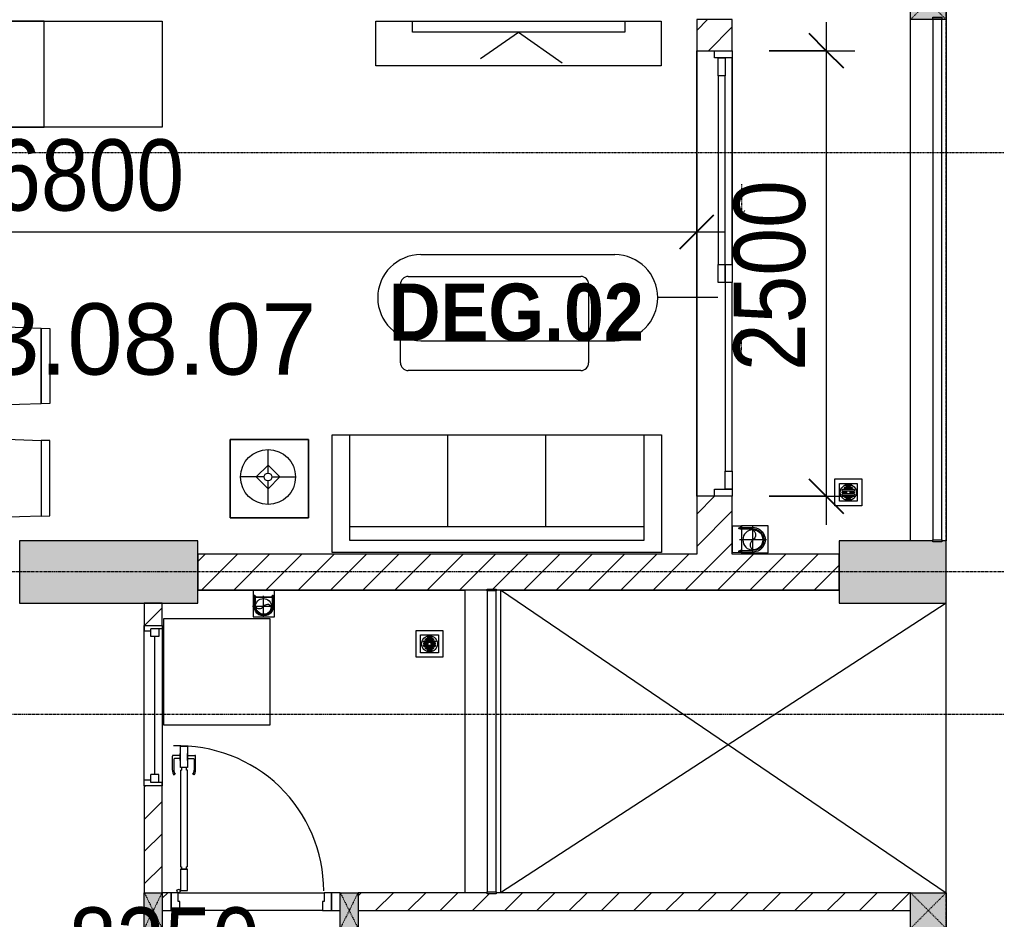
# Model space of a CAD drawing. Header units: millimetres. Extents: x 1591 to 239055, y -15958 to 83255.
# Drawn here: x 217932 to 223415, y 43387 to 48437 of the extents above; entities that cross this region are included whole.
import ezdxf

# ---------------------------------------------------------------- set-up
doc = ezdxf.new("R2010")
doc.units = ezdxf.units.MM
for name, pattern in [('Dash', [6, 3, -3]), ('Dash Dot 3_16_', [7.9375, 4.7625, -1.5875, 0, -1.5875]), ('Grid Line', [22.225, 12.7, -3.175, 3.175, -3.175]), ('IMPORT-CENTER _2_', [40.64, 25.4, -5.08, 5.08, -5.08])]:
    doc.linetypes.add(name, pattern=pattern)
for name, color, linetype, lineweight in [('0-1', 250, 'Continuous', 5), ('A-ANNO-DIMS', 211, 'Continuous', 9), ('A-ANNO-DIMS-160', 211, 'Continuous', 9), ('A-AREA-IDEN', 2, 'Continuous', 9), ('A-DETL-GENF-1', 9, 'Continuous', 9), ('A-DETL-THIN-1', 151, 'Continuous', 9), ('A-DOOR', 31, 'Continuous', 9), ('A-DOOR-1', 254, 'Continuous', 9), ('A-DOOR-2', 9, 'Continuous', 9), ('A-DOOR-FRAM', 31, 'Continuous', 9), ('A-DOOR-HDLN', 31, 'Dash', 9), ('A-DOOR-IDEN', 31, 'Continuous', 9), ('A-FLOR-1', 7, 'Continuous', 9), ('A-FLOR-2', 9, 'Continuous', 9), ('A-FLOR-HRAL', 11, 'Continuous', 9), ('A-FLOR-HRAL-1', 254, 'Continuous', 9), ('A-FLOR-HRAL-2', 9, 'Continuous', 9), ('A-GLAZ-1', 254, 'Continuous', 9), ('A-GLAZ-2', 9, 'Continuous', 9), ('A-WALL', 113, 'Continuous', 9), ('A-WALL-1', 253, 'Continuous', 18), ('A-WALL-2', 9, 'Continuous', 9), ('A-WALL-3', 113, 'Continuous', 18), ('A-WALL-PATT-1', 10, 'Continuous', 9), ('A-WALL-PATT-2', 111, 'Continuous', 9), ('G-ANNO-SYMB-1', 111, 'Dash Dot 3_16_', 18), ('G-IMPT', 8, 'Continuous', 9), ('G-IMPT-1', 254, 'Continuous', 9), ('G-IMPT-2', 8, 'IMPORT-CENTER _2_', 9), ('I-FURN', 30, 'Continuous', 9), ('I-FURN-1', 254, 'Continuous', 9), ('M-EQPM', 50, 'Continuous', 9), ('S-COLS', 52, 'Continuous', 9), ('S-COLS-1', 52, 'Continuous', 5), ('S-COLS-2', 250, 'Continuous', 18), ('S-COLS-3', 254, 'Continuous', 9), ('S-COLS-4', 253, 'Continuous', 18), ('S-COLS-5', 52, 'Continuous', 18), ('S-COLS-HDLN', 52, 'Dash', 9), ('S-COLS-HDLN-1', 9, 'Dash', 9), ('S-GRID-1', 1, 'Grid Line', 9)]:
    doc.layers.add(name, color=color, linetype=linetype, lineweight=lineweight)
doc.styles.add('Arial_13', font='arial_0.ttf', dxfattribs={"height": 400})
doc.styles.add('Arial_B_5', font='arialbd_0.ttf', dxfattribs={"width": 0.9, "height": 320})
doc.styles.add('UTM Avo', font='UTM Avo.ttf', dxfattribs={"width": 0.9, "height": 400})
doc.dimstyles.new('1_Dim_chi_tiet_2_5', dxfattribs={"dimscale": 304.8, "dimtxt": 399.720379, "dimasz": 0.629921, "dimexe": 0.524934, "dimexo": 0.0625, "dimgap": 0.052493, "dimtad": 1, "dimdec": 0, "dimrnd": 5, "dimzin": 0, "dimdsep": 46, "dimtxsty": 'UTM Avo', "dimblk1": 'OBLIQUE', "dimblk2": 'OBLIQUE', "dimsah": 1, "dimcen": 0.09, "dimdle": 0.524934, "dimazin": 0, "dimtfac": 1, "dimtdec": 4, "dimtix": 1, "dimtmove": 0, "dimatfit": 3, "dimfxl": 1.049869, "dimfxlon": 1, "dimtvp": 1, "dimtolj": 1, "dimtzin": 0, "dimarcsym": 2})
doc.dimstyles.new('1_Dim_chi_tiet_2_5_1', dxfattribs={"dimscale": 304.8, "dimtxt": 399.720379, "dimasz": 0.629921, "dimexe": 0.524934, "dimexo": 0.0625, "dimgap": 0.052493, "dimtad": 1, "dimdec": 0, "dimrnd": 5, "dimzin": 0, "dimdsep": 46, "dimtxsty": 'UTM Avo', "dimblk1": 'OBLIQUE', "dimblk2": 'OBLIQUE', "dimsah": 1, "dimcen": 0.09, "dimdle": 0.524934, "dimazin": 0, "dimtfac": 1, "dimtdec": 4, "dimtix": 1, "dimtmove": 0, "dimatfit": 3, "dimfxl": 1.049869, "dimfxlon": 1, "dimtvp": 1, "dimtolj": 1, "dimtzin": 0, "dimarcsym": 2})
pattern_1 = [(45, (0, 0), (-90.50967, 90.50967), [])]
pattern_2 = [(45, (95879.7, 0), (-90.50967, 90.50967), [])]

# ---------------------------------------------------------------- blocks, each defined once
blk = doc.blocks.new('NCV_TKTC_KET CAU_rvt-1-TKCS_MB TẦNG 6-8')
at = {"layer": 'S-COLS-1'}
for points in [[(123052.6, 45161.9), (123052.6, 45511.9), (122052.6, 45511.9), (122052.6, 45161.9), (122206.8, 45161.9)], [(127252.6, 45161.9), (127252.6, 45511.9), (127227.6, 45511.9), (127227.6, 45506.9), (127177.6, 45506.9), (127177.6, 45511.9), (126652.6, 45511.9), (126652.6, 45161.9), (127227.6, 45161.9)]]:
    blk.add_hatch(color=256, dxfattribs=at).paths.add_polyline_path(points)
at = {"layer": 'A-FLOR-1'}
for p, q in [((123052.6, 45235.3), (124552.6, 45235.3)), ((124752.6, 45235.3), (126652.6, 45235.3))]:
    blk.add_line(p, q, dxfattribs=at)
at = {"layer": 'S-COLS-2'}
for p, q in [((123052.6, 45511.9), (122052.6, 45511.9)), ((122052.6, 45511.9), (122052.6, 45161.9)), ((123052.6, 45161.9), (123052.6, 45511.9)), ((126652.6, 45511.9), (126652.6, 45161.9)), ((127177.6, 45511.9), (126652.6, 45511.9)), ((127252.6, 45511.9), (127227.6, 45511.9)), ((127252.6, 45161.9), (127252.6, 45511.9)), ((122052.6, 45161.9), (123052.6, 45161.9)), ((126652.6, 45161.9), (127252.6, 45161.9))]:
    blk.add_line(p, q, dxfattribs=at)
blk = doc.blocks.new('HE BEP A1 - HE BEP A 2-901225-TKCS_MB TẦNG 6-8')
at = {"layer": 'I-FURN'}
for p, q in [((0, 0), (662.4, 0)), ((0, -594.4), (0, 0)), ((662.4, 0), (662.4, -594.4)), ((662.4, 0), (662.4, -594.4)), ((3700, 0), (662.4, 0)), ((3700, -594.4), (3700, 0)), ((3700, -594.4), (3700, 0)), ((1706.9, -103.2), (862.4, -103.2)), ((3175.6, -81.2), (2394, -81.2)), ((844.9, -120.7), (844.9, -476.9)), ((877.9, -156.9), (1345.2, -156.9)), ((924.9, -128.9), (1298.3, -128.9)), ((1459, -129.9), (1644.4, -129.9)), ((1724.4, -476.9), (1724.4, -120.7)), ((2364, -483.2), (2364, -111.2)), ((2451.6, -118.3), (2484.1, -118.3)), ((2451.6, -122.3), (2451.6, -118.3)), ((2484.1, -122.3), (2451.6, -122.3)), ((2484.1, -118.3), (2484.1, -122.3)), ((3085.5, -118.3), (3085.5, -122.3)), ((3118, -118.3), (3085.5, -118.3)), ((3085.5, -122.3), (3118, -122.3)), ((3118, -122.3), (3118, -118.3)), ((3205.6, -483.2), (3205.6, -111.2)), ((871.5, -386.8), (871.5, -182.3)), ((871.5, -184.9), (1351.6, -184.9)), ((871.5, -212.9), (1351.6, -212.9)), ((1351.6, -182.3), (1351.6, -386.8)), ((1405.6, -369.9), (1405.6, -183.2)), ((1697.8, -183.2), (1697.8, -369.9)), ((2471.8, -183.9), (2467.4, -188.3)), ((2467.4, -188.3), (2496.5, -217.4)), ((2500.9, -213), (2471.8, -183.9)), ((2496.5, -217.4), (2500.9, -213)), ((2689.3, -186.7), (2660.2, -215.8)), ((2660.2, -215.8), (2664.6, -220.2)), ((2664.6, -220.2), (2693.7, -191.1)), ((2693.7, -191.1), (2689.3, -186.7)), ((2875.9, -191.1), (2880.3, -186.7)), ((2905, -220.2), (2875.9, -191.1)), ((2880.3, -186.7), (2909.4, -215.8)), ((2909.4, -215.8), (2905, -220.2)), ((3068.7, -213), (3097.9, -183.9)), ((3073.1, -217.4), (3068.7, -213)), ((3102.3, -188.3), (3073.1, -217.4)), ((3097.9, -183.9), (3102.3, -188.3)), ((871.5, -240.9), (1351.6, -240.9)), ((871.5, -268.9), (1351.6, -268.9)), ((871.5, -296.9), (1351.6, -296.9)), ((871.5, -324.9), (1351.6, -324.9)), ((1602.7, -313.4), (1523.8, -418.4)), ((1566.6, -443.1), (1618.1, -322.3)), ((1618.1, -322.3), (1602.7, -313.4)), ((871.5, -352.9), (1351.6, -352.9)), ((871.5, -380.9), (1351.6, -380.9)), ((2470.1, -405.9), (2499.2, -376.7)), ((2503.6, -381.1), (2474.5, -410.3)), ((2499.2, -376.7), (2503.6, -381.1)), ((2663, -383.9), (2667.3, -379.5)), ((2667.3, -379.5), (2696.5, -408.6)), ((2902.3, -379.5), (2873.2, -408.6)), ((2906.7, -383.9), (2902.3, -379.5)), ((3070.4, -376.7), (3066, -381.1)), ((3066, -381.1), (3095.1, -410.3)), ((3099.5, -405.9), (3070.4, -376.7)), ((876.4, -408.9), (1346.8, -408.9)), ((1644.4, -423.2), (1459, -423.2)), ((2474.5, -410.3), (2470.1, -405.9)), ((2692.1, -413), (2663, -383.9)), ((2696.5, -408.6), (2692.1, -413)), ((2873.2, -408.6), (2877.5, -413)), ((2877.5, -413), (2906.7, -383.9)), ((3095.1, -410.3), (3099.5, -405.9)), ((1298.3, -440.1), (924.9, -440.1)), ((1541.1, -452.3), (1528.6, -445.1)), ((862.4, -494.4), (1706.9, -494.4)), ((3175.6, -513.2), (2394, -513.2)), ((662.4, -594.4), (0, -594.4)), ((662.4, -594.4), (3700, -594.4))]:
    blk.add_line(p, q, dxfattribs=at)
for centre, radius in [((2581.9, -298.5), 142.6), ((2987.7, -298.5), 142.6), ((2581.9, -298.5), 131.3), ((2581.9, -298.5), 87.2), ((2987.7, -298.5), 131.3), ((2987.7, -298.5), 87.2), ((2581.9, -298.5), 43.6), ((2581.9, -298.5), 30.9), ((2987.7, -298.5), 43.6), ((2987.7, -298.5), 30.9), ((1552.8, -316.6), 22.2), ((1485.9, -449.9), 17.8), ((1592.6, -449.9), 17.8)]:
    blk.add_circle(centre, radius, dxfattribs=at)
for centre, radius, start, end in [((862.4, -120.7), 17.5, 90, 180), ((1706.9, -120.7), 17.5, 0, 90), ((2394, -111.2), 30, 90, 180), ((2476.6, -118.2), 24.7, 145.204, 163.9419), ((2467.8, -120.3), 11.6, 9.7177, 170.2823), ((2471.3, -114.5), 18.1, 120.7976, 145.204), ((2467.9, -108.8), 11.5, 90, 120.7976), ((2467.9, -108.8), 11.5, 59.2024, 90), ((2464.5, -114.5), 18.1, 34.796, 59.2024), ((2459.1, -118.2), 24.7, 16.0581, 34.796), ((3110.5, -118.2), 24.7, 145.204, 163.9419), ((3105.2, -114.5), 18.1, 120.7976, 145.204), ((3101.8, -120.3), 11.6, 9.7177, 170.2823), ((3101.8, -108.8), 11.5, 90, 120.7976), ((3101.8, -108.8), 11.5, 59.2024, 90), ((3098.4, -114.5), 18.1, 34.796, 59.2024), ((3093, -118.2), 24.7, 16.0581, 34.796), ((3175.6, -111.2), 30, 360, 90), ((924.9, -182.3), 53.3, 90, 180), ((1298.3, -182.3), 53.3, 0, 90), ((1459, -183.2), 53.3, 90, 180), ((1644.4, -183.2), 53.3, 0, 90), ((2485.1, -120.7), 33.5, 163.9419, 180), ((2485.1, -120.7), 33.5, 180, 196.0581), ((2476.6, -123.1), 24.7, 196.0581, 214.796), ((2467.8, -120.3), 11.6, 189.9102, 350.0898), ((2471.3, -126.9), 18.1, 214.796, 239.2024), ((2467.9, -132.6), 11.5, 239.2024, 270), ((2467.9, -132.6), 11.5, 270, 300.7976), ((2464.5, -126.9), 18.1, 300.7976, 325.204), ((2459.1, -123.1), 24.7, 325.204, 343.9419), ((2450.6, -120.7), 33.5, 0, 16.0581), ((2450.6, -120.7), 33.5, 343.9419, 0), ((3119, -120.7), 33.5, 163.9419, 180), ((3119, -120.7), 33.5, 180, 196.0581), ((3110.5, -123.1), 24.7, 196.0581, 214.796), ((3105.2, -126.9), 18.1, 214.796, 239.2024), ((3101.8, -120.3), 11.6, 189.9102, 350.0898), ((3101.8, -132.6), 11.5, 239.2024, 270), ((3101.8, -132.6), 11.5, 270, 300.7976), ((3098.4, -126.9), 18.1, 300.7976, 325.204), ((3093, -123.1), 24.7, 325.204, 343.9419), ((3084.5, -120.7), 33.5, 0, 16.0581), ((3084.5, -120.7), 33.5, 343.9419, 0), ((1459, -369.9), 53.3, 180, 270), ((1644.4, -369.9), 53.3, 270, 0), ((924.9, -386.8), 53.3, 180, 270), ((1298.3, -386.8), 53.3, 270, 0), ((1537.5, -429.7), 17.8, 140.5382, 240.0479), ((862.4, -476.9), 17.5, 180, 270), ((1549.9, -436.9), 17.8, 240.0479, 339.4621), ((1706.9, -476.9), 17.5, 270, 0), ((2394, -483.2), 30, 180, 270), ((3175.6, -483.2), 30, 270, 0)]:
    blk.add_arc(centre, radius, start, end, dxfattribs=at)
at = {"layer": 'I-FURN-1'}
for p, q in [((0, 0), (3700, 0)), ((0, -594.4), (0, 0)), ((3700, 0), (3700, -594.4)), ((3700, -594.4), (0, -594.4))]:
    blk.add_line(p, q, dxfattribs=at)
blk = doc.blocks.new('LOBBY_SOFA_1 - LOBBY_SOFA_1-901228-TKCS_MB TẦNG 6-8')
at = {"layer": 'I-FURN'}
for p, q in [((-2128.3, 1548.5), (-1160.3, 1548.5)), ((-2172.3, 1064.5), (-2172.3, 1504.5)), ((-1116.3, 1504.5), (-1116.3, 1064.5)), ((-1160.3, 1020.5), (-2128.3, 1020.5)), ((-2556, 660), (-708, 660)), ((-2556, 0), (-2556, 660)), ((-2457, 66), (-2457, 660)), ((-1907, 143), (-1907, 660)), ((-1357, 143), (-1357, 660)), ((-807, 660), (-807, 66)), ((-708, 660), (-708, 0)), ((-2688.2, 633.5), (-3128.2, 633.5)), ((-3128.2, 633.5), (-3128.2, 193.5)), ((-2688.2, 193.5), (-2688.2, 633.5)), ((-2915.4, 445), (-2915.4, 577)), ((-2981.4, 423), (-2915.4, 489)), ((-2915.4, 489), (-2849.4, 423)), ((-2937.4, 423), (-3069.4, 423)), ((-2915.4, 357), (-2981.4, 423)), ((-2849.4, 423), (-2915.4, 357)), ((-2915.4, 269), (-2915.4, 401)), ((-2893.4, 423), (-2761.4, 423)), ((-3128.2, 193.5), (-2688.2, 193.5)), ((-807, 143), (-2457, 143)), ((-807, 66), (-2457, 66)), ((-708, 0), (-2556, 0))]:
    blk.add_line(p, q, dxfattribs=at)
for radius in [154, 22]:
    blk.add_circle((-2915.4, 423), radius, dxfattribs=at)
for centre, start, end in [((-2128.3, 1504.5), 90, 180), ((-1160.3, 1504.5), 0, 90), ((-2128.3, 1064.5), 180, 270), ((-1160.3, 1064.5), 270, 0)]:
    blk.add_arc(centre, 44, start, end, dxfattribs=at)
at = {"layer": 'I-FURN-1'}
for p, q in [((-2128.3, 1548.5), (-1160.3, 1548.5)), ((-2172.3, 1064.5), (-2172.3, 1504.5)), ((-1116.3, 1504.5), (-1116.3, 1064.5)), ((-1160.3, 1020.5), (-2128.3, 1020.5)), ((-2556, 660), (-708, 660)), ((-2556, 0), (-2556, 660)), ((-708, 660), (-708, 0)), ((-3128.2, 633.5), (-2688.2, 633.5)), ((-3128.2, 193.5), (-3128.2, 633.5)), ((-2688.2, 633.5), (-2688.2, 193.5)), ((-2688.2, 193.5), (-3128.2, 193.5)), ((-708, 0), (-2556, 0))]:
    blk.add_line(p, q, dxfattribs=at)
for centre, start, end in [((-2128.3, 1504.5), 90, 180), ((-1160.3, 1504.5), 0, 90), ((-2128.3, 1064.5), 180, 270), ((-1160.3, 1064.5), 270, 0)]:
    blk.add_arc(centre, 44, start, end, dxfattribs=at)
blk = doc.blocks.new('RES_BAN AN 1 - RES_BAN AN 1-901196-TKCS_MB TẦNG 6-8')
at = {"layer": 'I-FURN-1'}
for p, q in [((-425, 0), (-425, -1275)), ((425, 0), (-425, 0)), ((425, -1275), (425, 0)), ((-761.9, -113.5), (-425, -102.3)), ((-425, -102.3), (-425, -549.7)), ((425, -102.3), (425, -549.7)), ((761.9, -113.5), (425, -102.3)), ((-761.9, -113.5), (-809.6, -115.1)), ((-809.6, -115.1), (-809.6, -536.9)), ((-761.9, -538.5), (-761.9, -113.5)), ((-761.9, -538.5), (-761.9, -113.5)), ((761.9, -538.5), (761.9, -113.5)), ((761.9, -113.5), (761.9, -538.5)), ((809.6, -115.1), (761.9, -113.5)), ((809.6, -536.9), (809.6, -115.1)), ((-809.6, -536.9), (-761.9, -538.5)), ((-425, -549.7), (-761.9, -538.5)), ((425, -549.7), (761.9, -538.5)), ((761.9, -538.5), (809.6, -536.9)), ((-809.6, -745.3), (-761.9, -743.8)), ((-809.6, -1167.2), (-809.6, -745.3)), ((-761.9, -743.8), (-425, -732.5)), ((-761.9, -1168.8), (-761.9, -743.8)), ((-761.9, -743.8), (-761.9, -1168.8)), ((-425, -732.5), (-425, -1180)), ((425, -732.5), (425, -1180)), ((761.9, -743.8), (425, -732.5)), ((761.9, -743.8), (809.6, -745.3)), ((761.9, -1168.8), (761.9, -743.8)), ((761.9, -1168.8), (761.9, -743.8)), ((809.6, -745.3), (809.6, -1167.2)), ((-761.9, -1168.8), (-809.6, -1167.2)), ((-425, -1180), (-761.9, -1168.8)), ((425, -1180), (761.9, -1168.8)), ((809.6, -1167.2), (761.9, -1168.8)), ((-425, -1275), (425, -1275))]:
    blk.add_line(p, q, dxfattribs=at)
blk = doc.blocks.new('RES_BAN AN - RES_BAN AN-901221-TKCS_MB TẦNG 6-8')
at = {"layer": 'I-FURN-1'}
for p, q in [((0, 250), (1600, 250)), ((0, 0), (0, 250)), ((1600, 250), (1600, 0)), ((1600, 0), (0, 0))]:
    blk.add_line(p, q, dxfattribs=at)
blk = doc.blocks.new('KE TIVI-2 - KE TIVI-2-901222-TKCS_MB TẦNG 6-8')
at = {"layer": 'I-FURN-1'}
for p, q in [((0, 60), (-245.7, 232.1)), ((213, 209.1), (0, 60)), ((-595.6, 60), (595.6, 60)), ((-595.6, 0), (-595.6, 60)), ((595.6, 60), (595.6, 0)), ((595.6, 0), (-595.6, 0))]:
    blk.add_line(p, q, dxfattribs=at)
blk = doc.blocks.new('M_Fixed - 900 x 1400-901191-TKCS_MB TẦNG 6-8')
at = {"layer": 'A-GLAZ-2'}
for p, q in [((-450, 37), (-418, 37)), ((-431, -63), (-431, 0)), ((-431, 0), (-387, 0)), ((-418, 0), (-418, 37)), ((-387, -44), (-387, 0)), ((387, 0), (431, 0)), ((387, -44), (387, 0)), ((418, 0), (418, 37)), ((450, 37), (418, 37)), ((431, -63), (431, 0)), ((-431, -44), (-387, -44)), ((-387, -22), (387, -22)), ((431, -44), (387, -44)), ((-450, -63), (-431, -63)), ((448.9, -63), (431, -63))]:
    blk.add_line(p, q, dxfattribs=at)
blk = doc.blocks.new('MAY GIAT - MAY GIAT_dwg-348053-TKCS_MB TẦNG 6-8')
at = {"layer": 'G-IMPT-1', "flags": 128}
blk.add_lwpolyline([(5, 596.6), (5, 2.3), (605, 2.3), (605, 596.6)], close=True, dxfattribs=at)
blk = doc.blocks.new('MAY GIAT - MAY GIAT-401071-TKCS_MB TẦNG 6-8')
at = {"layer": 'I-FURN-1'}
for p, q in [((5, -2.3), (605, -2.3)), ((5, -596.6), (5, -2.3)), ((605, -2.3), (605, -596.6)), ((605, -596.6), (5, -596.6))]:
    blk.add_line(p, q, dxfattribs=at)
at = {"extrusion": (0, 0, -1), "zscale": -1, "rotation": 180}
blk.add_blockref('MAY GIAT - MAY GIAT_dwg-348053-TKCS_MB TẦNG 6-8', (0, 0), dxfattribs=at)
blk = doc.blocks.new('Railing - 50 x 10mm-901205-TKCS_MB TẦNG 6-8')
at = {"layer": 'A-FLOR-HRAL-2'}
for p, q in [((25, 5), (-25, 5)), ((-25, 5), (-25, -5)), ((25, -5), (25, 5)), ((-25, -5), (25, -5))]:
    blk.add_line(p, q, dxfattribs=at)
blk = doc.blocks.new('Railing - Railing-884532-TKCS_MB TẦNG 6-8')
at = {"layer": 'A-FLOR-HRAL-2'}
for p, q in [((101769.1, 35969.6), (101769.1, 34280.8)), ((101819.1, 34280.8), (101819.1, 35969.6))]:
    blk.add_line(p, q, dxfattribs=at)
at = {"extrusion": (0, 0, -1), "zscale": -1}
for p in [(-101794.1, 35974.6), (-101794.1, 34275.8)]:
    blk.add_blockref('Railing - 50 x 10mm-901205-TKCS_MB TẦNG 6-8', p, dxfattribs=at)
blk = doc.blocks.new('G1_SOF - BO TRU - 100x200-746114-TKCS_MB TẦNG 6-8')
at = {"layer": 'S-COLS'}
blk.add_hatch(color=256, dxfattribs=at).paths.add_polyline_path([(50, -100), (50, 100), (-50, 100), (-50, -100)])
at = {"layer": 'S-COLS-4'}
for p, q in [((-50, 100), (50, 100)), ((-50, -100), (-50, 100)), ((50, 100), (50, -100)), ((50, -100), (-50, -100))]:
    blk.add_line(p, q, dxfattribs=at)
at = {"layer": 'S-COLS-HDLN-1'}
for p, q in [((50, -100), (-50, 100)), ((-50, -100), (50, 100))]:
    blk.add_line(p, q, dxfattribs=at)
blk = doc.blocks.new('DOOR_CW_01 CANH MO-PANEL KINH - DIG_01-900x2200-CỬA NHÔM KÍNH-901226-TKCS_MB TẦNG 6-8')
at = {"layer": 'A-DETL-GENF-1'}
for p, q in [((-399, 831.8), (-397, 831.8)), ((-399, 792.2), (-399, 831.8)), ((-397, 872), (-357, 872)), ((-397, 752), (-397, 872)), ((-397, 792.2), (-397, 831.8)), ((-357, 872), (-357, 752)), ((-357, 792.2), (-357, 831.8)), ((-355, 831.8), (-357, 831.8)), ((-355, 792.2), (-355, 831.8)), ((-442, 737), (-442, 816.5)), ((-399, 820.5), (-438, 820.5)), ((-434, 799.5), (-434, 737)), ((-399, 803.5), (-430, 803.5)), ((-397, 792.2), (-399, 792.2)), ((-357, 792.2), (-355, 792.2)), ((-355, 820.5), (-316, 820.5)), ((-355, 803.5), (-324, 803.5)), ((-320, 799.5), (-320, 737)), ((-312, 737), (-312, 816.5)), ((-433.9, 711.2), (-427.3, 715.8)), ((-357, 752), (-397, 752)), ((-397, 738), (-391, 738)), ((-397, 738), (-397, 196)), ((-363, 752), (-391, 752)), ((-391, 752), (-391, 738)), ((-363, 738), (-363, 752)), ((-357, 738), (-363, 738)), ((-357, 196), (-357, 738)), ((-320.1, 711.2), (-326.7, 715.8)), ((-397, 196), (-391, 196)), ((-357, 182), (-397, 182)), ((-397, 182), (-397, 62)), ((-391, 196), (-391, 182)), ((-391, 182), (-363, 182)), ((-357, 196), (-363, 196)), ((-363, 182), (-363, 196)), ((-357, 62), (-357, 182)), ((-397, 62), (-357, 62))]:
    blk.add_line(p, q, dxfattribs=at)
blk.add_circle((-407, 60), 10, dxfattribs=at)
for centre, radius, start, end in [((-407, 60), 814, 360, 92), ((-438, 816.5), 4, 90, 180), ((-430, 799.5), 4, 90, 180), ((-324, 799.5), 4, 360, 90), ((-316, 816.5), 4, 0, 90), ((-397, 737), 45, 180, 215), ((-397, 737), 37, 180, 215), ((-357, 737), 37, 325, 0), ((-357, 737), 45, 325, 0)]:
    blk.add_arc(centre, radius, start, end, dxfattribs=at)
at = {"layer": 'A-DOOR-2'}
for p, q in [((-410, 50), (-450, 50)), ((-450, 50), (-450, -50)), ((-410, 0), (-410, 50)), ((-400, 0), (-410, 0)), ((-407, 50), (-382, 50)), ((-400, -50), (-400, 0)), ((410, 0), (400, 0)), ((400, 0), (400, -50)), ((450, 50), (410, 50)), ((410, 50), (410, 0)), ((450, -50), (450, 50)), ((-450, -50), (-400, -50)), ((400, -50), (450, -50))]:
    blk.add_line(p, q, dxfattribs=at)
blk = doc.blocks.new('NCV_TKTC_TANG 6 - 8_rvt-2-TKCS_MB TẦNG 6-8')
at = {"layer": 'A-WALL-PATT-1'}
h = blk.add_hatch(dxfattribs=at)
h.set_pattern_fill('FP_1', color=256, style=0, pattern_type=2)
h.set_pattern_definition(pattern_1)
h.paths.add_polyline_path([(122842.6, 40436.9), (122852.6, 40436.9), (122852.6, 41337.3), (122752.6, 41337.3), (122752.6, 40436.9)])
h.paths.add_polyline_path([(122752.6, 42137.3), (122852.6, 42137.3), (122852.6, 42436.9), (122752.6, 42436.9), (122752.6, 42236.9)])
h.paths.add_polyline_path([(122852.6, 43536.9), (122852.6, 44136.9), (122752.6, 44136.9), (122752.6, 43536.9)])
h.paths.add_polyline_path([(122752.6, 45036.9), (122852.6, 45036.9), (122852.6, 45161.9), (122752.6, 45161.9)])
h = blk.add_hatch(dxfattribs=at)
h.set_pattern_fill('FP_1', color=256, style=0, pattern_type=2)
h.set_pattern_definition(pattern_1)
h.paths.add_polyline_path([(122852.6, 43436.9), (122902.6, 43436.9), (122902.6, 43536.9), (122852.6, 43536.9)])
h.paths.add_polyline_path([(123802.6, 43436.9), (123852.6, 43436.9), (123852.6, 43536.9), (123802.6, 43536.9)])
h = blk.add_hatch(dxfattribs=at)
h.set_pattern_fill('FP_1', color=256, style=0, pattern_type=2)
h.set_pattern_definition(pattern_1)
h.paths.add_polyline_path([(123952.6, 43436.9), (127052.6, 43436.9), (127052.6, 43536.9), (124727.6, 43536.9), (124727.6, 43531.5), (124677.6, 43531.5), (124677.6, 43536.9), (123952.6, 43536.9)])
at = {"layer": 'A-FLOR-2'}
for p, q in [((125852.6, 45761.9), (125852.6, 48261.9)), ((125952.6, 48260.3), (125852.6, 48260.3)), ((125852.6, 48260.3), (125852.6, 45761.9)), ((126052.6, 47061.9), (126052.6, 48221.9)), ((123752.6, 43436.9), (122952.6, 43436.9))]:
    blk.add_line(p, q, dxfattribs=at)
at = {"layer": 'A-WALL-1'}
for p, q in [((122852.6, 45161.9), (122752.6, 45161.9)), ((122752.6, 45161.9), (122752.6, 45036.9)), ((122852.6, 45036.9), (122852.6, 45161.9)), ((122752.6, 45036.9), (122852.6, 45036.9)), ((122852.6, 44136.9), (122752.6, 44136.9)), ((122752.6, 44136.9), (122752.6, 43536.9)), ((122852.6, 43536.9), (122852.6, 44136.9)), ((122902.6, 43536.9), (122852.6, 43536.9)), ((122902.6, 43436.9), (122902.6, 43536.9)), ((123852.6, 43536.9), (123802.6, 43536.9)), ((123802.6, 43536.9), (123802.6, 43436.9)), ((124677.6, 43536.9), (123952.6, 43536.9)), ((127052.6, 43536.9), (124727.6, 43536.9)), ((122852.6, 43436.9), (122902.6, 43436.9)), ((123802.6, 43436.9), (123852.6, 43436.9)), ((123952.6, 43436.9), (127052.6, 43436.9))]:
    blk.add_line(p, q, dxfattribs=at)
at = {"layer": 'A-WALL-2'}
for p, q in [((124552.6, 43536.9), (124552.6, 45236.9)), ((124752.6, 45236.9), (124752.6, 43536.9)), ((122752.6, 44136.9), (122752.6, 45036.9)), ((122852.6, 45036.9), (122852.6, 44136.9)), ((122942.6, 43536.9), (123762.6, 43536.9)), ((123752.6, 43436.9), (122952.6, 43436.9))]:
    blk.add_line(p, q, dxfattribs=at)
at = {"layer": 'A-DOOR-1'}
blk.add_blockref('DOOR_CW_01 CANH MO-PANEL KINH - DIG_01-900x2200-CỬA NHÔM KÍNH-901226-TKCS_MB TẦNG 6-8', (123352.6, 43486.9), dxfattribs=at)
at = {"layer": 'A-FLOR-HRAL-1'}
blk.add_blockref('Railing - Railing-884532-TKCS_MB TẦNG 6-8', (22908.5, 9260.7), dxfattribs=at)
at = {"layer": 'A-GLAZ-1', "rotation": 90.00000000000087}
blk.add_blockref('M_Fixed - 900 x 1400-901191-TKCS_MB TẦNG 6-8', (122789.6, 44586.9), dxfattribs=at)
at = {"layer": 'I-FURN-1'}
for name, p, rotation in [('HE BEP A1 - HE BEP A 2-901225-TKCS_MB TẦNG 6-8', (122852.6, 47832.6), 180), ('RES_BAN AN - RES_BAN AN-901221-TKCS_MB TẦNG 6-8', (125652.9, 48426.9), 180), ('KE TIVI-2 - KE TIVI-2-901222-TKCS_MB TẦNG 6-8', (124852.9, 48426.9), 180), ('RES_BAN AN 1 - RES_BAN AN 1-901196-TKCS_MB TẦNG 6-8', (121412.6, 45536.9), 180), ('MAY GIAT - MAY GIAT-401071-TKCS_MB TẦNG 6-8', (122860.3, 44471.5), 90.00000000000092)]:
    blk.add_blockref(name, p, dxfattribs=dict(at, rotation=rotation))
blk.add_blockref('LOBBY_SOFA_1 - LOBBY_SOFA_1-901228-TKCS_MB TẦNG 6-8', (126362.6, 45446.9), dxfattribs=at)
at = {"layer": 'S-COLS-3', "rotation": 180}
for p in [(122802.6, 43436.9), (123902.6, 43436.9)]:
    blk.add_blockref('G1_SOF - BO TRU - 100x200-746114-TKCS_MB TẦNG 6-8', p, dxfattribs=at)
blk = doc.blocks.new('G1_SOF - BO TRU - 200x200-3056269-TKCS_MB TẦNG 6-8')
at = {"layer": 'S-COLS'}
blk.add_hatch(color=256, dxfattribs=at).paths.add_polyline_path([(100, 100), (-100, 100), (-100, -100), (100, -100)])
at = {"layer": 'S-COLS-5'}
for p, q in [((-100, 100), (100, 100)), ((-100, -100), (-100, 100)), ((100, 100), (100, -100)), ((100, -100), (-100, -100))]:
    blk.add_line(p, q, dxfattribs=at)
at = {"layer": 'S-COLS-HDLN'}
for p, q in [((100, -100), (-100, 100)), ((-100, -100), (100, 100))]:
    blk.add_line(p, q, dxfattribs=at)
blk = doc.blocks.new('TKTC_XREF_251221_MB TANG 2-7 - TKTC_XREF_260130_MB TANG 2-5_dwg_THU NUOC - THU NUOC-444531-TKCS_MB TẦNG 1-4746810-TKCS_MB TẦNG 6-8')
at = {"layer": 'G-IMPT'}
for p, q in [((-23.3, 10.8), (40.9, 10.8)), ((40.9, 4.8), (-23.3, 4.8)), ((-11, 23.3), (28.5, 23.3)), ((28.5, 17.3), (-11, 17.3)), ((-1.1, 35.6), (18.5, 35.6)), ((18.5, 29.6), (-1.1, 29.6)), ((-23.3, -13.6), (40.9, -13.6)), ((40.9, -19.6), (-23.3, -19.6)), ((-11, -26.1), (28.5, -26.1)), ((28.5, -32.1), (-11, -32.1)), ((-1.1, -38.5), (18.5, -38.5)), ((18.5, -44.5), (-1.1, -44.5))]:
    blk.add_line(p, q, dxfattribs=at)
at = {"layer": 'G-IMPT', "flags": 128}
for points in [[(83.7, -79.4), (83.7, 70.6), (-66.3, 70.6), (-66.3, -79.4)], [(58.7, -54.4), (58.7, 45.6), (-41.3, 45.6), (-41.3, -54.4)]]:
    blk.add_lwpolyline(points, close=True, dxfattribs=at)
for points in [[(-23.3, -1.2), (0.7, -1.2), (0.7, -7.2), (-23.3, -7.2)], [(40.9, -7.2), (16.7, -7.2), (16.7, -1.2), (40.9, -1.2)]]:
    blk.add_lwpolyline(points, dxfattribs=at)
at = {"layer": 'G-IMPT'}
for centre, radius, start, end in [((8.7, -4.4), 45, 360, 180), ((8.7, -4.4), 45, 360, 180), ((-23.3, 7.8), 3, 90, 270), ((-11, 20.3), 3, 90, 270), ((-1.1, 32.6), 3, 90, 270), ((18.5, 32.6), 3, 270, 90), ((28.5, 20.3), 3, 270, 90), ((40.9, 7.8), 3, 270, 90), ((8.7, -4.4), 45, 180, 360), ((8.7, -4.4), 45, 180, 360), ((-23.3, -4.2), 3, 90, 270), ((-23.3, -16.6), 3, 90, 270), ((-11, -29.1), 3, 90, 270), ((-1.1, -41.5), 3, 90, 270), ((18.5, -41.5), 3, 270, 90), ((28.5, -29.1), 3, 270, 90), ((40.9, -4.2), 3, 270, 90), ((40.9, -16.6), 3, 270, 90)]:
    blk.add_arc(centre, radius, start, end, dxfattribs=at)
blk = doc.blocks.new('TKTC_XREF_251221_MB TANG 2-7 - TKTC_XREF_260130_MB TANG 2-5_dwg_$cc-4746798-TKCS_MB TẦNG 6-8')
at = {"layer": 'G-IMPT-2'}
for p, q in [((0, -0.673), (0, 0.673)), ((-0.673, 0), (0.673, 0))]:
    blk.add_line(p, q, dxfattribs=at)
at = {"layer": 'M-EQPM'}
blk.add_circle((0, 0), 0.5, dxfattribs=at)
for centre, radius, start, end in [((0, 0), 0.5, 90, 270), ((0.188, 0.25), 0.313, 126.8699, 233.1301), ((-0.188, -0.25), 0.313, 306.8699, 53.1301)]:
    blk.add_arc(centre, radius, start, end, dxfattribs=at)
blk = doc.blocks.new('TKTC_XREF_251221_MB TANG 2-7 - TKTC_XREF_260130_MB TANG 2-5_dwg_CUM U_DN100-4746799-TKCS_MB TẦNG 6-8')
at = {"layer": 'G-IMPT'}
blk.add_hatch(color=256, dxfattribs=at).paths.add_polyline_path([(0, 61), (15.8, 58.9), (30.5, 52.8), (43.1, 43.1), (52.8, 30.5), (58.9, 15.8), (61, 0), (58.9, -15.8), (52.8, -30.5), (43.1, -43.1), (30.5, -52.8), (15.8, -58.9), (0, -61), (0, -57), (14.8, -55.1), (28.5, -49.4), (40.3, -40.3), (49.4, -28.5), (55.1, -14.8), (57, 0), (55.1, 14.8), (49.4, 28.5), (40.3, 40.3), (28.5, 49.4), (14.8, 55.1), (0, 57)])
for p, q in [((-79.1, 66.6), (-79.1, 63.4)), ((-76.6, 66.6), (-76.6, 63.4)), ((-74.6, 66.6), (-74.6, 63.4)), ((-72.7, 69.3), (-72.7, 60.7)), ((-66.9, 67.9), (-71.7, 67.9)), ((-66.9, 62.1), (-71.7, 62.1)), ((-65, 69), (0, 69)), ((-79.1, -63.4), (-79.1, -66.6)), ((-76.6, -63.4), (-76.6, -66.6)), ((-74.6, -63.4), (-74.6, -66.6)), ((-72.7, -60.7), (-72.7, -69.3)), ((-66.9, -62.1), (-71.7, -62.1)), ((-66.9, -67.9), (-71.7, -67.9)), ((-65, -69), (0, -69))]:
    blk.add_line(p, q, dxfattribs=at)
at = {"layer": 'G-IMPT', "flags": 128}
for points in [[(-72.7, 67.6), (-78.1, 67.6), (-78.1, 62.4), (-72.7, 62.4)], [(-71.7, 59.2), (-66.9, 59.2), (-66.9, 70.8), (-71.7, 70.8)], [(-66.9, 70.8), (-66.9, 72.7), (-65, 72.7), (-65, 57.3), (-66.9, 57.3), (-66.9, 59.2)], [(-65, 61), (0, 61), (0, 57)], [(-72.7, -62.4), (-78.1, -62.4), (-78.1, -67.6), (-72.7, -67.6)], [(-71.7, -70.8), (-66.9, -70.8), (-66.9, -59.2), (-71.7, -59.2)], [(-66.9, -59.2), (-66.9, -57.3), (-65, -57.3), (-65, -72.7), (-66.9, -72.7), (-66.9, -70.8)], [(-65, -61), (0, -61), (0, -57)]]:
    blk.add_lwpolyline(points, dxfattribs=at)
at = {"layer": 'G-IMPT'}
for centre, radius, start, end in [((-78.1, 66.6), 0.96, 90, 180), ((-78.1, 63.4), 0.96, 180, 270), ((-71.1, 69.3), 1.56, 112.6199, 247.3801), ((-67.9, 65), 4.8, 143.1301, 216.8699), ((-71.1, 60.7), 1.56, 112.6199, 247.3801), ((0, 0), 69, 270, 90), ((0, 0), 61, 270, 90), ((0, 0), 57, 270, 90), ((-78.1, -63.4), 0.96, 90, 180), ((-78.1, -66.6), 0.96, 180, 270), ((-71.1, -60.7), 1.56, 112.6199, 247.3801), ((-67.9, -65), 4.8, 143.1301, 216.8699), ((-71.1, -69.3), 1.56, 112.6199, 247.3801)]:
    blk.add_arc(centre, radius, start, end, dxfattribs=at)
blk = doc.blocks.new('TKTC_XREF_251221_MB TANG 2-7 - TKTC_XREF_260130_MB TANG 2-5_dwg_$cc-4746805-TKCS_MB TẦNG 6-8')
at = {"layer": 'G-IMPT-2'}
for p, q in [((0, -0.673), (0, 0.673)), ((-0.673, 0), (0.673, 0))]:
    blk.add_line(p, q, dxfattribs=at)
at = {"layer": 'M-EQPM'}
blk.add_circle((0, 0), 0.5, dxfattribs=at)
for centre, radius, start, end in [((0, 0), 0.5, 90, 270), ((0.188, 0.25), 0.313, 126.8699, 233.1301), ((-0.188, -0.25), 0.313, 306.8699, 53.1301)]:
    blk.add_arc(centre, radius, start, end, dxfattribs=at)
blk = doc.blocks.new('TKTC_XREF_251221_MB TANG 2-7 - TKTC_XREF_251221_MB TANG 2-7-2039446-TKCS_MB TẦNG 6-8')
at = {"layer": 'M-EQPM'}
for p, q in [((92401.3, 28208.4), (92401.3, 28358.8)), ((92401.3, 28358.8), (92451, 28358.5)), ((92451, 28358.5), (92451, 28208)), ((92451.1, 28358.7), (92451.1, 28208.3)), ((92600.8, 28358.7), (92451.1, 28358.7)), ((92600.8, 28208.3), (92600.8, 28358.7)), ((92451, 28208), (92401.3, 28208.4)), ((92451.1, 28208.3), (92600.8, 28208.3)), ((89711, 27998.8), (89711, 27958.8)), ((89830.8, 27998.8), (89711, 27998.8)), ((89830.8, 27958.8), (89830.8, 27998.8)), ((89711, 27958.8), (89830.8, 27958.8)), ((89711, 27958.8), (89711, 27848.9)), ((89830.6, 27958.8), (89711, 27958.8)), ((89830.6, 27848.9), (89830.6, 27958.8)), ((93600, 26300), (93600, 27925)), ((89711, 27848.9), (89830.6, 27848.9))]:
    blk.add_line(p, q, dxfattribs=at)
at = {"extrusion": (0, 0, -1), "zscale": -1}
for p in [(-93059.8, 28551.2), (-90709.7, 27701.2)]:
    blk.add_blockref('TKTC_XREF_251221_MB TANG 2-7 - TKTC_XREF_260130_MB TANG 2-5_dwg_THU NUOC - THU NUOC-444531-TKCS_MB TẦNG 1-4746810-TKCS_MB TẦNG 6-8', p, dxfattribs=at)
at = {"extrusion": (0, 0, -1)}
for name, p, xscale, yscale, zscale, rotation in [('TKTC_XREF_251221_MB TANG 2-7 - TKTC_XREF_260130_MB TANG 2-5_dwg_CUM U_DN100-4746799-TKCS_MB TẦNG 6-8', (-92516, 28280.7), 0.9975000000000006, 0.9975000000000006, -0.9975000000000006, 180.000991338195), ('TKTC_XREF_251221_MB TANG 2-7 - TKTC_XREF_260130_MB TANG 2-5_dwg_$cc-4746805-TKCS_MB TẦNG 6-8', (-92516, 28279.8), 113.7150000000073, 113.7150000000073, -113.7150000000073, 359.9990086636432), ('TKTC_XREF_251221_MB TANG 2-7 - TKTC_XREF_260130_MB TANG 2-5_dwg_CUM U_DN100-4746799-TKCS_MB TẦNG 6-8', (-89770.4, 27907.5), 0.7894736842105242, 0.7894736842105242, -0.7894736842105242, 269.999999998444)]:
    blk.add_blockref(name, p, dxfattribs=dict(at, xscale=xscale, yscale=yscale, zscale=zscale, rotation=rotation))
at = {"xscale": 90.0000000000512, "yscale": 90.0000000000512, "zscale": 90.0000000000512, "rotation": 90.37402677993764}
blk.add_blockref('TKTC_XREF_251221_MB TANG 2-7 - TKTC_XREF_260130_MB TANG 2-5_dwg_$cc-4746798-TKCS_MB TẦNG 6-8', (89768.6, 27905.9), dxfattribs=at)
blk = doc.blocks.new('Railing - 50 x 10mm-1251311-TKCS_MB TẦNG 6-8')
at = {"layer": 'A-FLOR-HRAL'}
for p, q in [((25, 5), (-25, 5)), ((-25, 5), (-25, -5)), ((25, -5), (25, 5)), ((-25, -5), (25, -5))]:
    blk.add_line(p, q, dxfattribs=at)
blk = doc.blocks.new('Railing - Railing-3828637-TKCS_MB TẦNG 6-8')
at = {"layer": 'A-FLOR-HRAL'}
for p, q in [((127177.6, 48436.9), (127177.6, 45516.9)), ((127227.6, 45516.9), (127227.6, 48436.9))]:
    blk.add_line(p, q, dxfattribs=at)
at = {"extrusion": (0, 0, -1), "zscale": -1}
for p in [(-127202.6, 48444.5), (-127202.6, 45511.9)]:
    blk.add_blockref('Railing - 50 x 10mm-1251311-TKCS_MB TẦNG 6-8', p, dxfattribs=at)
blk = doc.blocks.new('DEG_02-DEG_03 - DEG_02-2500x2400mm-CỬA ĐI 02 CÁNH TRƯỢT-841416-TKCS_MB TẦNG 6-8')
at = {"layer": 'A-DOOR'}
for p, q in [((-50, -60), (-50, -20)), ((-50, -20), (50, -20)), ((50, -20), (50, -60)), ((1110, -20), (50, -20)), ((1110, -60), (1110, -20)), ((1110, -20), (1210, -20)), ((1210, -20), (1210, -60)), ((-1210, -100), (-1210, -60)), ((-1210, -60), (-1110, -60)), ((-1110, -100), (-1210, -100)), ((-1110, -60), (-1110, -100)), ((-50, -60), (-1110, -60)), ((-1110, -100), (-50, -100)), ((50, -60), (-50, -60)), ((-50, -100), (-50, -60)), ((-50, -60), (50, -60)), ((50, -100), (-50, -100)), ((50, -60), (1110, -60)), ((50, -60), (50, -100)), ((1210, -60), (1110, -60))]:
    blk.add_line(p, q, dxfattribs=at)
at = {"layer": 'A-DOOR-FRAM'}
for p, q in [((-1250, 0), (-1210, 0)), ((-1250, -100), (-1250, 0)), ((-1210, 0), (-1210, -100)), ((1210, -100), (1210, 0)), ((1210, 0), (1250, 0)), ((1250, 0), (1250, -100)), ((-1210, -100), (-1250, -100)), ((1250, -100), (1210, -100))]:
    blk.add_line(p, q, dxfattribs=at)
at = {"layer": 'A-DOOR-HDLN'}
for p, q in [((-500.4, -151.1), (-320.4, -151.1)), ((-320.4, -151.1), (-355, -131.1)), ((-320.4, -151.1), (-355, -171.1)), ((320.4, -151.1), (355, -131.1)), ((320.4, -151.1), (355, -171.1)), ((500.4, -151.1), (320.4, -151.1))]:
    blk.add_line(p, q, dxfattribs=at)
blk = doc.blocks.new('DIMBLOCK135-TKCS_MB TẦNG 6-8')
at = {"layer": 'A-ANNO-DIMS-160'}
for p, q in [((214932.2, 47565.1), (214932.2, 47085.1)), ((214932.2, 47245.1), (214932.2, 47565.1)), ((221732.3, 47565.1), (221732.3, 47085.1)), ((221732.3, 47245.1), (221732.3, 47565.1)), ((214772.2, 47245.1), (221892.3, 47245.1))]:
    blk.add_line(p, q, dxfattribs=at)
at = {"layer": 'A-ANNO-DIMS-160', "lineweight": 25}
for p, q in [((214932.2, 47245.1), (215028.2, 47341.1)), ((221732.3, 47245.1), (221828.3, 47341.1)), ((214932.2, 47245.1), (214836.2, 47149.1)), ((221732.3, 47245.1), (221636.3, 47149.1))]:
    blk.add_line(p, q, dxfattribs=at)
at = {"layer": 'A-ANNO-DIMS-160', "color": 0, "insert": (217784.5, 47764.8), "char_height": 400, "width": 1314.636, "attachment_point": 1, "line_spacing_factor": 1.110334, "style": 'UTM Avo'}
blk.add_mtext('6800', dxfattribs=at)
blk = doc.blocks.new('_Oblique')
at = {"color": 0, "linetype": 'ByBlock', "lineweight": -2}
blk.add_line((-0.5, -0.5), (0.5, 0.5), dxfattribs=at)
blk = doc.blocks.new('DIMBLOCK266-TKCS_MB TẦNG 6-8')
at = {"layer": 'A-ANNO-DIMS-160'}
for p, q in [((222459.6, 48421.9), (222459.6, 45601.9)), ((222139.6, 48261.9), (222619.6, 48261.9)), ((222459.6, 48261.9), (222139.6, 48261.9)), ((222139.6, 45761.9), (222619.6, 45761.9)), ((222459.6, 45761.9), (222139.6, 45761.9))]:
    blk.add_line(p, q, dxfattribs=at)
at = {"layer": 'A-ANNO-DIMS-160', "lineweight": 25}
for p, q in [((222459.6, 48261.9), (222363.6, 48357.9)), ((222459.6, 48261.9), (222555.6, 48165.9)), ((222459.6, 45761.9), (222363.6, 45857.9)), ((222459.6, 45761.9), (222555.6, 45665.9))]:
    blk.add_line(p, q, dxfattribs=at)
at = {"layer": 'A-ANNO-DIMS-160', "color": 0, "insert": (221939.9, 46464.2), "char_height": 400, "width": 1314.636, "attachment_point": 1, "rotation": 90, "line_spacing_factor": 1.110334, "style": 'UTM Avo'}
blk.add_mtext('2500', dxfattribs=at)
blk = doc.blocks.new('STN_Door Tag - STN_Door Tag-1788670-TKCS_MB TẦNG 6-8')
at = {"layer": 'A-DOOR-IDEN'}
for p, q in [((-3.37, 1.495), (3.431, 1.495)), ((-3.37, -1.524), (3.431, -1.524))]:
    blk.add_line(p, q, dxfattribs=at)
for centre, start, end in [((-3.37, -0.015), 90, 270), ((3.431, -0.015), 270, 90)]:
    blk.add_arc(centre, 1.509, start, end, dxfattribs=at)
blk = doc.blocks.new('DIMBLOCK329-TKCS_MB TẦNG 6-8')
at = {"layer": 'A-ANNO-DIMS-160'}
for p, q in [((214582.3, 43254.8), (214582.3, 42774.8)), ((214582.3, 42934.8), (214582.3, 43254.8)), ((222932.3, 43254.8), (222932.3, 42774.8)), ((222932.3, 42934.8), (222932.3, 43254.8)), ((214422.3, 42934.8), (223092.3, 42934.8))]:
    blk.add_line(p, q, dxfattribs=at)
at = {"layer": 'A-ANNO-DIMS-160', "lineweight": 25}
for p, q in [((214582.3, 42934.8), (214678.3, 43030.8)), ((222932.3, 42934.8), (223028.3, 43030.8)), ((214582.3, 42934.8), (214486.3, 42838.8)), ((222932.3, 42934.8), (222836.3, 42838.8))]:
    blk.add_line(p, q, dxfattribs=at)
at = {"layer": 'A-ANNO-DIMS-160', "color": 0, "insert": (218209.5, 43454.4), "char_height": 400, "width": 1314.636, "attachment_point": 1, "line_spacing_factor": 1.110334, "style": 'UTM Avo'}
blk.add_mtext('8350', dxfattribs=at)

msp = doc.modelspace()

# ---------------------------------------------------------------- hatches: boundary and pattern name
at = {"layer": 'A-WALL-PATT-2'}
h = msp.add_hatch(dxfattribs=at)
h.set_pattern_fill('FP_1', color=256, style=0, pattern_type=2)
h.set_pattern_definition(pattern_2)
h.paths.add_polyline_path([(221932.3, 45436.9), (221932.3, 45761.9), (221732.3, 45761.9), (221732.3, 45436.9)])
h.paths.add_polyline_path([(221732.3, 48261.9), (221932.3, 48261.9), (221932.3, 48436.9), (221732.3, 48436.9)])
h = msp.add_hatch(dxfattribs=at)
h.set_pattern_fill('FP_1', color=256, style=0, pattern_type=2)
h.set_pattern_definition(pattern_2)
h.paths.add_polyline_path([(221310.5, 45236.9), (222532.3, 45236.9), (222532.3, 45436.9), (218932.3, 45436.9), (218932.3, 45236.9), (220557.3, 45236.9), (220557.3, 45240.3), (220607.3, 45240.3), (220607.3, 45236.9)])

# ---------------------------------------------------------------- linework, layer by layer
at = {"layer": 'A-DETL-THIN-1'}
for p, q in [((220632.3, 45236.9), (223132.3, 43536.9)), ((223132.3, 45161.9), (220632.3, 43536.9))]:
    msp.add_line(p, q, dxfattribs=at)
at = {"layer": 'A-DOOR-IDEN'}
msp.add_line((221850.7, 46877.8), (221513.6, 46877.8), dxfattribs=at)
at = {"layer": 'A-WALL'}
for p, q in [((222932.3, 45511.9), (222932.3, 48436.9)), ((223132.3, 48436.9), (223132.3, 45511.9)), ((221732.3, 45761.9), (221732.3, 48261.9)), ((221932.3, 48221.9), (221932.3, 47061.9))]:
    msp.add_line(p, q, dxfattribs=at)
at = {"layer": 'A-WALL-3'}
for p, q in [((221932.3, 48436.9), (221732.3, 48436.9)), ((221732.3, 48436.9), (221732.3, 48261.9)), ((221932.3, 48261.9), (221932.3, 48436.9)), ((221732.3, 48261.9), (221932.3, 48261.9)), ((221932.3, 45761.9), (221732.3, 45761.9)), ((221732.3, 45761.9), (221732.3, 45436.9)), ((221932.3, 45436.9), (221932.3, 45761.9)), ((221732.3, 45436.9), (218932.3, 45436.9)), ((218932.3, 45436.9), (218932.3, 45236.9)), ((222532.3, 45436.9), (221932.3, 45436.9)), ((222532.3, 45236.9), (222532.3, 45436.9)), ((218932.3, 45236.9), (220557.3, 45236.9)), ((220607.3, 45236.9), (222532.3, 45236.9))]:
    msp.add_line(p, q, dxfattribs=at)
at = {"layer": 'G-ANNO-SYMB-1'}
msp.add_line((124639, 47691.5), (229692.1, 47691.5), dxfattribs=at)
at = {"layer": 'S-GRID-1'}
for p, q in [((223132.3, 19149.4), (223132.3, 77012.5)), ((221768.6, 45336.9), (132338.5, 45336.9)), ((225768.6, 45336.9), (221768.6, 45336.9)), ((223800.6, 44536.9), (130306.5, 44536.9))]:
    msp.add_line(p, q, dxfattribs=at)

# ---------------------------------------------------------------- block references
at = {"layer": '0-1'}
for name in ['NCV_TKTC_KET CAU_rvt-1-TKCS_MB TẦNG 6-8', 'NCV_TKTC_TANG 6 - 8_rvt-2-TKCS_MB TẦNG 6-8']:
    msp.add_blockref(name, (95879.7, 0), dxfattribs=at)
at = {"layer": 'A-DOOR', "rotation": 90.0000000000001}
msp.add_blockref('DEG_02-DEG_03 - DEG_02-2500x2400mm-CỬA ĐI 02 CÁNH TRƯỢT-841416-TKCS_MB TẦNG 6-8', (221832.3, 47011.9), dxfattribs=at)
at = {"layer": 'A-DOOR-IDEN', "xscale": 159.9999999999999, "yscale": 159.9999999999999, "zscale": 159.9999999999999}
msp.add_blockref('STN_Door Tag - STN_Door Tag-1788670-TKCS_MB TẦNG 6-8', (220723.2, 46878.5), dxfattribs=at)
at = {"layer": 'A-FLOR-HRAL'}
msp.add_blockref('Railing - Railing-3828637-TKCS_MB TẦNG 6-8', (95879.7, 0), dxfattribs=at)
at = {"layer": 'M-EQPM'}
msp.add_blockref('TKTC_XREF_251221_MB TANG 2-7 - TKTC_XREF_251221_MB TANG 2-7-2039446-TKCS_MB TẦNG 6-8', (129532.3, 17236.9), dxfattribs=at)
at = {"layer": 'S-COLS', "rotation": 180}
for p in [(223032.3, 48536.9), (223032.3, 43436.9)]:
    msp.add_blockref('G1_SOF - BO TRU - 200x200-3056269-TKCS_MB TẦNG 6-8', p, dxfattribs=at)

# ---------------------------------------------------------------- texts
at = {"layer": 'A-AREA-IDEN', "insert": (218480, 46438.7), "char_height": 400, "width": 2233.6, "attachment_point": 8, "line_spacing_factor": 0.936439, "style": 'Arial_13'}
msp.add_mtext('\\pt8,16,24,32,40,48,56,64,72,80,88,96,104,112,120,128,136,144,152,160,168,176,184,192,200,208,216,224,232,240,248,256;A3.08.07', dxfattribs=at)
at = {"layer": 'A-DOOR-IDEN', "insert": (220719.9, 46793.1), "char_height": 320, "width": 1467.36, "attachment_point": 5, "line_spacing_factor": 0.936439, "style": 'Arial_B_5'}
msp.add_mtext('\\pt7.2,14.4,21.6,28.8,36,43.2,50.4,57.6,64.8,72,79.2,86.4,93.6,100.8,108,115.2,122.4,129.6,136.8,144,151.2,158.4,165.6,172.8,180,187.2,194.4,201.6,208.8,216,223.2,230.4;DEG.02', dxfattribs=at)

# ---------------------------------------------------------------- dimensions: what is measured, and where the dimension line sits
at = {"layer": 'A-ANNO-DIMS'}
dim = msp.add_linear_dim(base=(222459.6, 45761.9), p1=(222139.6, 48261.9), p2=(222139.6, 45761.9), angle=90, dimstyle='1_Dim_chi_tiet_2_5_1', override={"dimpost": '<>', "dimfxl": 2500}, dxfattribs=at)
dim.commit()
dim.dimension.update_dxf_attribs({"geometry": 'DIMBLOCK266-TKCS_MB TẦNG 6-8', "text_midpoint": (222236.6, 47011.9)})
for base, p1, p2, dimstyle, override, picture, middle in [((221732.3, 47245.1), (214932.2, 47565.1), (221732.3, 47565.1), '1_Dim_chi_tiet_2_5', {"dimpost": '<>', "dimfxl": 6800.071331}, 'DIMBLOCK135-TKCS_MB TẦNG 6-8', (218332.2, 47468.1)), ((222932.3, 42934.8), (214582.3, 43254.8), (222932.3, 43254.8), '1_Dim_chi_tiet_2_5_1', {"dimpost": '<>', "dimfxl": 8350}, 'DIMBLOCK329-TKCS_MB TẦNG 6-8', (218757.3, 43157.8))]:
    dim = msp.add_linear_dim(base=base, p1=p1, p2=p2, dimstyle=dimstyle, override=override, dxfattribs=at)
    dim.commit()
    dim.dimension.update_dxf_attribs({"geometry": picture, "text_midpoint": middle})

doc.saveas('drawing.dxf')
